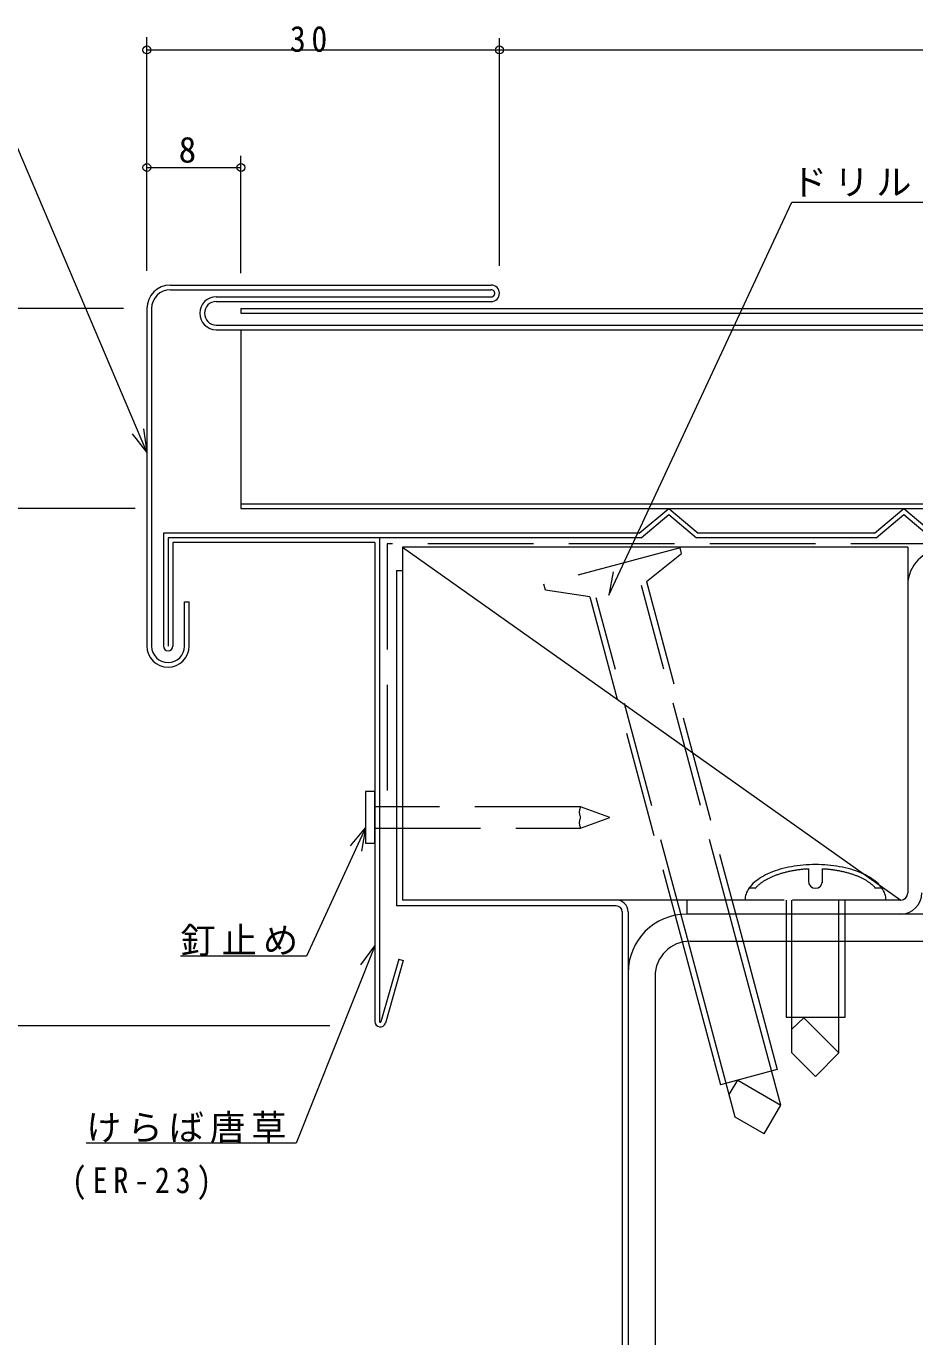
# Model space of a CAD drawing. Units: millimetres, scale not verified. Extents: x -567 to 1761, y -2125 to 401.
# Drawn here: x -361.5 to -285.9, y -686.3 to -574.8 of the extents above; entities that cross this region are included whole.
import ezdxf
from ezdxf.enums import TextEntityAlignment as Align

# ---------------------------------------------------------------- set-up
doc = ezdxf.new("R2010")
doc.units = ezdxf.units.MM
doc.header["$LTSCALE"] = 3
doc.linetypes.add('DASHED3', pattern=[4, 3, -1])
doc.layers.add('0-0_0', color=7, linetype='Continuous', lineweight=18)
doc.styles.add('ＭＳ ゴシック', font='')
doc.styles.get('ＭＳ ゴシック').set_extended_font_data('MS Gothic')

msp = doc.modelspace()

# ---------------------------------------------------------------- linework, layer by layer
at = {"layer": '0-0_0'}
for p, q in [((-351.238, -611.044), (-366.505, -575.147)), ((-351.238, -595.616), (-351.238, -575.742)), ((-321.238, -595.201), (-321.238, -575.825)), ((-351.238, -576.825), (-321.238, -576.825)), ((-321.238, -576.825), (-231.238, -576.825)), ((-343.238, -595.825), (-343.238, -585.825)), ((-351.238, -586.825), (-343.238, -586.825)), ((-311.922, -623.192), (-296.375, -589.763)), ((-296.375, -589.763), (-255.483, -589.763)), ((-343.238, -595.193), (-343.238, -591.825)), ((-353.221, -598.825), (-382.391, -598.825)), ((-351.238, -611.044), (-352.47, -609.469)), ((-351.518, -609.064), (-351.238, -611.044)), ((-352.238, -615.825), (-372.238, -615.825)), ((-352.238, -615.825), (-372.238, -615.825)), ((-329.498, -619.125), (-287.098, -649.125)), ((-286.498, -619.125), (-329.498, -619.125)), ((-329.498, -619.125), (-329.498, -649.125)), ((-286.498, -619.125), (-286.498, -622.325)), ((-329.998, -621.092), (-329.498, -621.092)), ((-329.998, -621.092), (-329.998, -649.625)), ((-311.577, -621.222), (-311.922, -623.192)), ((-331.838, -639.905), (-332.638, -639.905)), ((-331.838, -644.305), (-331.838, -639.905)), ((-332.638, -642.991), (-337.657, -653.891)), ((-294.948, -646.481), (-294.948, -647.525)), ((-293.748, -647.658), (-293.748, -646.481)), ((-290.402, -647.269), (-290.46, -647.24)), ((-299.461, -648.125), (-300.007, -648.125)), ((-288.689, -648.125), (-289.329, -648.125)), ((-311.298, -649.625), (-329.998, -649.625)), ((-305.297, -649.125), (-329.498, -649.125)), ((-288.354, -649.125), (-294.4, -649.125)), ((-310.797, -650.125), (-310.797, -761.572)), ((-310.297, -650.125), (-310.297, -760.755)), ((-331.838, -653.022), (-338.527, -669.819)), ((-333.033, -654.626), (-331.838, -653.022)), ((-305.662, -652.77), (-302.43, -664.834)), ((-301.171, -667.603), (-305.164, -652.697)), ((-297.307, -666.567), (-301.028, -652.678)), ((-300.513, -652.669), (-297.6, -663.54)), ((-296.848, -652.686), (-296.848, -659.125)), ((-296.348, -662.125), (-296.348, -652.664)), ((-292.348, -662.125), (-292.348, -652.671)), ((-291.848, -652.707), (-291.848, -659.125)), ((-337.657, -653.891), (-348.382, -653.891)), ((-335.664, -659.825), (-382.238, -659.825)), ((-291.848, -659.125), (-296.848, -659.125)), ((-296.348, -660.123), (-295.333, -659.139)), ((-295.333, -659.139), (-292.348, -662.125)), ((-294.348, -664.125), (-296.348, -662.125)), ((-294.348, -664.125), (-292.348, -662.125)), ((-297.6, -663.54), (-302.43, -664.834)), ((-301.689, -665.669), (-300.963, -664.456)), ((-300.963, -664.456), (-297.307, -666.567)), ((-298.721, -669.017), (-301.171, -667.603)), ((-298.721, -669.017), (-297.307, -666.567)), ((-338.527, -669.819), (-356.399, -669.819))]:
    msp.add_line(p, q, dxfattribs=at)
at = {"layer": '0-0_0', "color": 6}
for p, q in [((-349.238, -596.825), (-321.938, -596.825)), ((-349.238, -597.225), (-321.938, -597.225)), ((-345.338, -597.825), (-321.938, -597.825)), ((-345.338, -598.225), (-321.938, -598.225)), ((-351.238, -598.825), (-351.238, -627.525)), ((-350.838, -598.825), (-350.838, -627.525)), ((-345.338, -600.225), (-231.638, -600.225)), ((-345.338, -600.625), (-231.638, -600.625)), ((-343.238, -600.625), (-343.238, -615.825)), ((-348.038, -627.525), (-348.038, -623.774)), ((-348.038, -623.774), (-347.638, -623.774)), ((-347.638, -627.525), (-347.638, -623.774))]:
    msp.add_line(p, q, dxfattribs=at)
at = {"layer": '0-0_0', "color": 3}
for p, q in [((-343.238, -598.825), (-343.238, -599.225)), ((-343.238, -598.825), (-118.191, -598.825)), ((-343.238, -599.225), (-118.191, -599.225)), ((-343.238, -615.425), (-118.191, -615.425)), ((-343.238, -615.825), (-118.191, -615.825))]:
    msp.add_line(p, q, dxfattribs=at)
at = {"layer": '0-0_0', "color": 4}
for p, q in [((-309.338, -617.925), (-306.838, -615.825)), ((-309.192, -618.325), (-306.838, -616.347)), ((-306.838, -615.825), (-304.338, -617.925)), ((-306.838, -616.347), (-304.484, -618.325)), ((-289.338, -617.925), (-286.838, -615.825)), ((-289.192, -618.325), (-286.838, -616.347)), ((-286.838, -615.825), (-284.338, -617.925)), ((-286.838, -616.347), (-284.484, -618.325)), ((-349.838, -617.925), (-349.838, -627.525)), ((-309.338, -617.925), (-349.838, -617.925)), ((-349.438, -618.325), (-349.438, -627.525)), ((-309.192, -618.325), (-349.438, -618.325)), ((-331.438, -618.325), (-331.438, -659.465)), ((-289.192, -618.325), (-304.484, -618.325)), ((-289.338, -617.925), (-304.338, -617.925)), ((-349.038, -618.725), (-349.038, -627.525)), ((-331.838, -618.725), (-349.038, -618.725)), ((-331.838, -618.725), (-331.838, -659.465)), ((-286.498, -622.325), (-286.498, -648.525)), ((-297.018, -649.125), (-302.966, -649.125)), ((-287.098, -649.125), (-296.318, -649.125)), ((-287.098, -650.325), (-305.297, -650.325)), ((-329.813, -654.149), (-331.319, -659.481)), ((-329.428, -654.258), (-330.934, -659.589)), ((-329.813, -654.149), (-329.428, -654.258))]:
    msp.add_line(p, q, dxfattribs=at)
at = {"layer": '0-0_0', "linetype": 'DASHED3'}
for p, q in [((-330.807, -618.825), (-330.807, -642.777)), ((-305.87, -619.168), (-317.454, -622.272)), ((-308.718, -622.047), (-305.738, -619.662)), ((-305.738, -619.662), (-305.87, -619.168)), ((-317.322, -622.766), (-317.454, -622.272)), ((-313.547, -623.342), (-317.322, -622.766)), ((-301.028, -652.678), (-309.144, -622.388)), ((-308.718, -622.047), (-300.513, -652.669)), ((-313.547, -623.342), (-305.662, -652.77)), ((-305.164, -652.697), (-313.008, -623.424)), ((-296.848, -649.125), (-296.848, -652.686)), ((-296.348, -652.664), (-296.348, -649.125)), ((-292.348, -652.671), (-292.348, -649.125)), ((-291.848, -649.125), (-291.848, -652.707))]:
    msp.add_line(p, q, dxfattribs=at)
at = {"layer": '0-0_0', "color": 2}
for p, q in [((-265.297, -650.325), (-305.297, -650.325)), ((-304.998, -652.625), (-265.598, -652.625)), ((-310.297, -655.325), (-310.297, -745.325)), ((-307.998, -655.625), (-307.998, -745.025))]:
    msp.add_line(p, q, dxfattribs=at)
at = {"layer": '0-0_0', "linetype": 'DASHED3'}
for points in [[(-250.915, -620.225), (-258.337, -618.825), (-330.807, -618.825)], [(-331.838, -643.005), (-314.338, -643.005), (-311.838, -642.105), (-314.338, -641.205), (-331.838, -641.205)]]:
    msp.add_lwpolyline(points, dxfattribs=at)
at = {"layer": '0-0_0'}
for points in [[(-332.638, -639.905), (-332.638, -644.305), (-331.838, -644.305)], [(-333.916, -644.529), (-332.638, -642.991), (-332.976, -644.962)], [(-290.294, -646.902), (-290.491, -646.815), (-290.695, -646.733), (-290.906, -646.655), (-291.124, -646.582), (-291.348, -646.514), (-291.577, -646.451), (-291.812, -646.393), (-292.052, -646.34), (-292.296, -646.292), (-292.543, -646.25), (-292.795, -646.213), (-293.049, -646.182), (-293.306, -646.156), (-293.565, -646.136), (-293.825, -646.122), (-294.086, -646.113), (-294.348, -646.11), (-294.609, -646.113), (-294.871, -646.122), (-295.131, -646.136), (-295.39, -646.156), (-295.646, -646.182), (-295.901, -646.213), (-296.152, -646.25), (-296.4, -646.292), (-296.644, -646.34), (-296.883, -646.393), (-297.118, -646.451), (-297.348, -646.514), (-297.572, -646.582), (-297.789, -646.655), (-298, -646.733), (-298.204, -646.815), (-298.401, -646.902), (-298.59, -646.993), (-298.771, -647.088), (-298.944, -647.187), (-299.108, -647.29), (-299.263, -647.396)], [(-294.948, -646.487), (-295.031, -646.492), (-295.114, -646.497), (-295.197, -646.503), (-295.279, -646.509), (-295.362, -646.516), (-295.444, -646.524), (-295.526, -646.532), (-295.607, -646.541), (-295.689, -646.551), (-295.77, -646.561), (-295.85, -646.571), (-295.931, -646.583), (-296.011, -646.594), (-296.09, -646.607), (-296.169, -646.62), (-296.248, -646.633), (-296.327, -646.648), (-296.404, -646.662), (-296.482, -646.677), (-296.559, -646.693), (-296.635, -646.71), (-296.711, -646.727), (-296.786, -646.744), (-296.861, -646.762), (-296.935, -646.781), (-297.009, -646.8), (-297.082, -646.819), (-297.154, -646.84), (-297.226, -646.86), (-297.297, -646.882), (-297.367, -646.903), (-297.437, -646.926), (-297.506, -646.948), (-297.574, -646.972), (-297.642, -646.995), (-297.708, -647.019), (-297.774, -647.044), (-297.84, -647.069), (-297.904, -647.095)], [(-293.259, -646.523), (-293.34, -646.516), (-293.421, -646.509), (-293.502, -646.503), (-293.584, -646.497), (-293.665, -646.492), (-293.747, -646.487)], [(-299.263, -647.396), (-299.408, -647.505), (-299.544, -647.618), (-299.67, -647.733), (-299.785, -647.851), (-299.891, -647.971), (-299.986, -648.094), (-300.07, -648.218), (-300.143, -648.345), (-300.205, -648.473), (-300.257, -648.602)], [(-297.904, -647.095), (-297.968, -647.121), (-298.03, -647.148), (-298.092, -647.175), (-298.153, -647.202), (-298.213, -647.23), (-298.273, -647.259), (-298.331, -647.287), (-298.389, -647.317), (-298.445, -647.346), (-298.501, -647.376), (-298.555, -647.407), (-298.609, -647.438), (-298.662, -647.469), (-298.714, -647.5), (-298.764, -647.532), (-298.814, -647.565), (-298.863, -647.597), (-298.91, -647.63), (-298.957, -647.664), (-299.002, -647.698), (-299.047, -647.732), (-299.09, -647.766), (-299.133, -647.801), (-299.174, -647.836), (-299.214, -647.871), (-299.253, -647.906), (-299.29, -647.942), (-299.327, -647.978), (-299.363, -648.015), (-299.397, -648.052), (-299.431, -648.088), (-299.463, -648.126), (-299.494, -648.163)], [(-290.46, -647.24), (-290.519, -647.213), (-290.579, -647.186), (-290.64, -647.159), (-290.701, -647.132), (-290.764, -647.106), (-290.827, -647.081), (-290.891, -647.056), (-290.955, -647.031), (-291.021, -647.007), (-291.087, -646.983), (-291.154, -646.96), (-291.222, -646.938), (-291.29, -646.915), (-291.359, -646.894), (-291.429, -646.872), (-291.499, -646.852), (-291.57, -646.832), (-291.642, -646.812), (-291.714, -646.793), (-291.786, -646.774), (-291.86, -646.756), (-291.934, -646.738), (-292.008, -646.721), (-292.083, -646.705), (-292.159, -646.689), (-292.235, -646.673), (-292.311, -646.658), (-292.388, -646.644), (-292.465, -646.63), (-292.543, -646.617), (-292.621, -646.604), (-292.699, -646.592), (-292.778, -646.581), (-292.858, -646.57), (-292.937, -646.559), (-293.017, -646.549), (-293.097, -646.54), (-293.178, -646.532), (-293.259, -646.523)], [(-289.233, -648.125), (-289.265, -648.088), (-289.298, -648.052), (-289.332, -648.016), (-289.367, -647.98), (-289.403, -647.944), (-289.44, -647.909), (-289.478, -647.874), (-289.518, -647.839), (-289.559, -647.804), (-289.6, -647.77), (-289.643, -647.736), (-289.686, -647.703), (-289.731, -647.669), (-289.777, -647.636), (-289.824, -647.604), (-289.871, -647.571), (-289.92, -647.54), (-289.97, -647.508), (-290.021, -647.477), (-290.072, -647.446), (-290.125, -647.415), (-290.179, -647.385), (-290.233, -647.355), (-290.289, -647.326), (-290.345, -647.297), (-290.402, -647.269)], [(-289.751, -647.187), (-289.924, -647.088), (-290.105, -646.993), (-290.294, -646.902)], [(-288.804, -647.971), (-288.91, -647.851), (-289.026, -647.733), (-289.152, -647.618), (-289.287, -647.505), (-289.433, -647.396), (-289.588, -647.29), (-289.751, -647.187)], [(-300.257, -648.602), (-300.296, -648.731), (-300.325, -648.862), (-300.342, -648.994), (-300.348, -649.125)], [(-288.348, -649.125), (-288.354, -648.994), (-288.371, -648.862), (-288.399, -648.731), (-288.439, -648.602), (-288.49, -648.473), (-288.552, -648.345), (-288.625, -648.218), (-288.71, -648.094), (-288.804, -647.971)]]:
    msp.add_lwpolyline(points, dxfattribs=at)
at = {"layer": '0-0_0', "color": 4}
msp.add_lwpolyline([(-297.718, -649.125), (-305.297, -649.125), (-305.297, -650.325)], dxfattribs=at)
at = {"layer": '0-0_0'}
for centre in [(-351.238, -576.825), (-321.238, -576.825), (-321.238, -576.825), (-351.238, -586.825), (-343.238, -586.825)]:
    msp.add_circle(centre, 0.333, dxfattribs=at)
at = {"layer": '0-0_0', "color": 6}
for centre, radius, start, end in [((-349.238, -598.825), 2, 90, 180), ((-349.238, -598.825), 1.6, 90, 180), ((-321.938, -597.525), 0.3, 270, 97.27902), ((-321.938, -597.525), 0.7, 270, 90), ((-345.338, -599.225), 1.4, 90, 270), ((-345.338, -599.225), 1, 90, 270), ((-349.438, -627.525), 1.8, 180, 0), ((-349.438, -627.525), 1.4, 180, 0)]:
    msp.add_arc(centre, radius, start, end, dxfattribs=at)
at = {"layer": '0-0_0', "color": 4}
for centre, radius, start, end in [((-283.498, -622.325), 3, 90, 180), ((-349.438, -627.525), 0.4, 180, 0), ((-287.098, -648.525), 1.8, 270, 0), ((-287.098, -648.525), 0.6, 270, 0), ((-331.377, -659.465), 0.46, 180, 344.25999), ((-331.377, -659.465), 0.0604, 180, 344.22145)]:
    msp.add_arc(centre, radius, start, end, dxfattribs=at)
at = {"layer": '0-0_0', "linetype": 'DASHED3'}
for centre in [(-313.445, -641.655), (-313.445, -642.555)]:
    msp.add_arc(centre, 1, 153.2563, 206.74368, dxfattribs=at)
at = {"layer": '0-0_0'}
for centre, radius, start, end in [((-294.348, -647.525), 0.6, 180, 0), ((-311.298, -650.125), 1, 0, 90), ((-311.298, -650.125), 0.5, 0, 90)]:
    msp.add_arc(centre, radius, start, end, dxfattribs=at)
at = {"layer": '0-0_0', "color": 2}
for centre, radius in [((-305.297, -655.325), 5), ((-304.998, -655.625), 3)]:
    msp.add_arc(centre, radius, 90, 180, dxfattribs=at)

# ---------------------------------------------------------------- texts
at = {"layer": '0-0_0', "style": 'ＭＳ ゴシック'}
msp.add_text('8', height=2.199, dxfattribs=at).set_placement((-348.536, -587.068), align=Align.BOTTOM_LEFT)
at = {"layer": '0-0_0', "char_height": 2.199, "attachment_point": 7, "style": 'ＭＳ ゴシック'}
for s, insert in [('\\T1.36;\\W0.9;30', (-339.069, -577.017)), ('\\T1.2;ドリルビスφ5-50（サラ）', (-296.375, -589.763)), ('\\T1.17;釘止め', (-348.382, -653.891)), ('\\T1.17;けらば唐草', (-356.399, -669.819)), ('\\T1.39;\\W0.85;(ER-23)', (-357.624, -674.641))]:
    msp.add_mtext(s, dxfattribs=dict(at, insert=insert))

doc.saveas('drawing.dxf')
